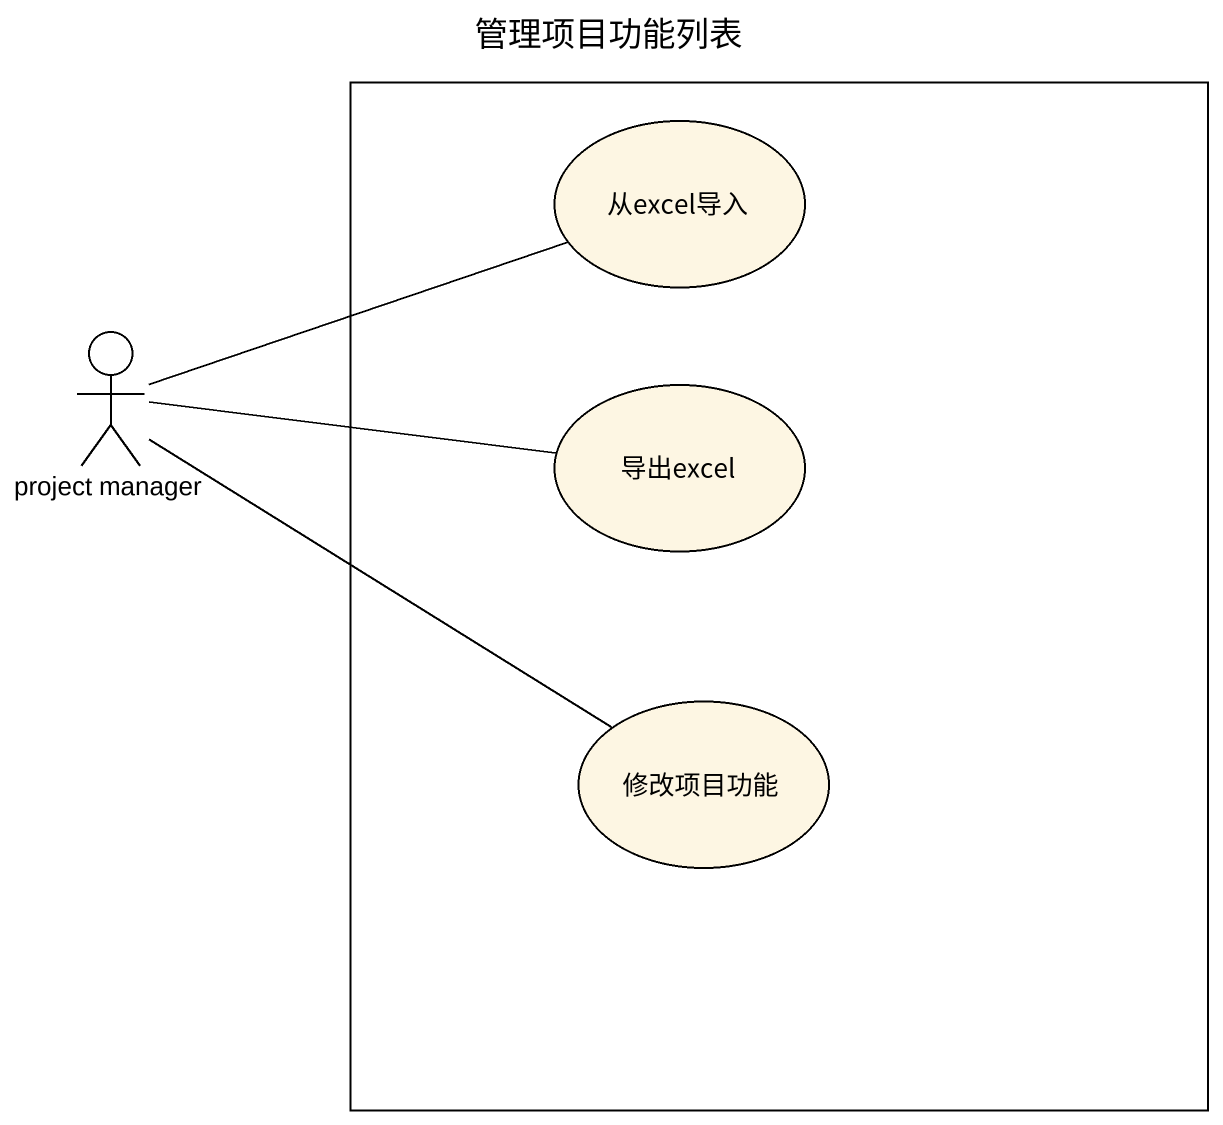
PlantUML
@startuml
title 管理项目功能列表
rectangle " " as rectangle1 {
  usecase 从excel导入
  usecase 导出excel
  usecase 修改项目功能
}
actor "project manager" as project_manager
project_manager -right- 从excel导入
project_manager -right- 导出excel
修改项目功能 -left- project_manager
@enduml
